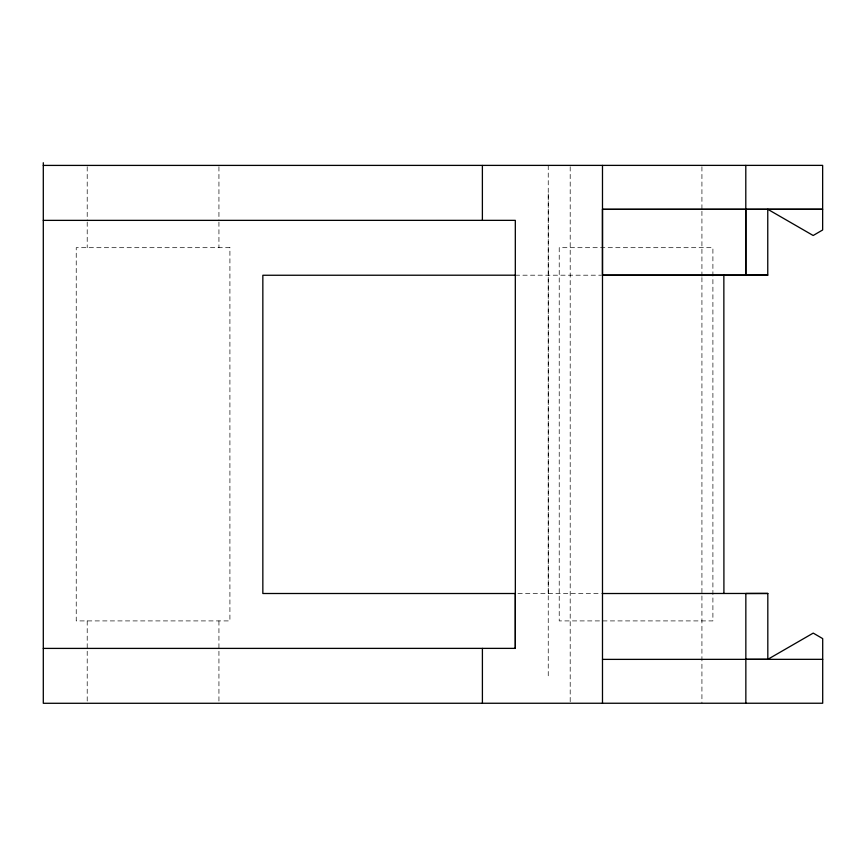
<?xml version="1.0" encoding="UTF-8"?>
<svg xmlns="http://www.w3.org/2000/svg" width="866" height="866" viewBox="0 0 866 866"><rect width="100%" height="100%" fill="white"/><g stroke="black" fill="none" stroke-linecap="round" stroke-linejoin="round"><path stroke-width="0.65" stroke-dasharray="4.33 3.25" d="M548.243 675.794L548.243 192.804M515.313 275.193L601.415 275.193M517.965 593.513L601.437 593.524M712.902 276.092L712.902 247.687L559.22 247.687L559.22 620.911L712.902 620.911L712.902 277.445M701.925 166.77L701.925 210.016M701.925 211.272L701.925 276.232M701.925 277.585L701.925 703.257M570.196 166.77L570.196 703.257M548.243 165.395L548.243 593.513M218.936 166.77L218.936 220.722M218.936 222.064L218.936 247.687M218.936 620.911L218.936 701.936M87.206 166.77L87.206 220.722M87.206 222.064L87.206 247.687M87.206 620.911L87.206 701.936M229.912 247.687L76.23 247.687L76.23 620.911L229.912 620.911L229.912 247.687"/><path stroke-width="1.3" d="M43.3 220.375L515.313 220.354L515.335 648.407L515.335 593.513L262.842 593.502L262.842 275.258L515.313 275.193M745.81 209.345L745.81 275.204L602.476 275.204L602.476 209.345L822.646 209.28L602.487 209.356M745.799 165.406L745.81 275.193L767.763 275.139L767.763 209.28L813.174 235.498L822.646 229.988L822.646 165.374L43.3 165.417M723.857 275.193L723.911 593.47M745.853 659.351L767.817 659.329L813.228 633.1L822.7 638.621L822.7 703.235L43.3 703.289L43.3 162.711M767.817 659.329L767.817 593.459L745.842 593.502L745.853 703.268M602.758 275.193L767.763 275.139M602.487 593.524L767.817 593.459M43.3 648.407L515.335 648.374M602.487 659.383L822.7 659.329M602.487 165.417L602.487 703.289M482.384 165.471L482.384 220.354M482.405 648.407L482.405 703.289"/></g></svg>
